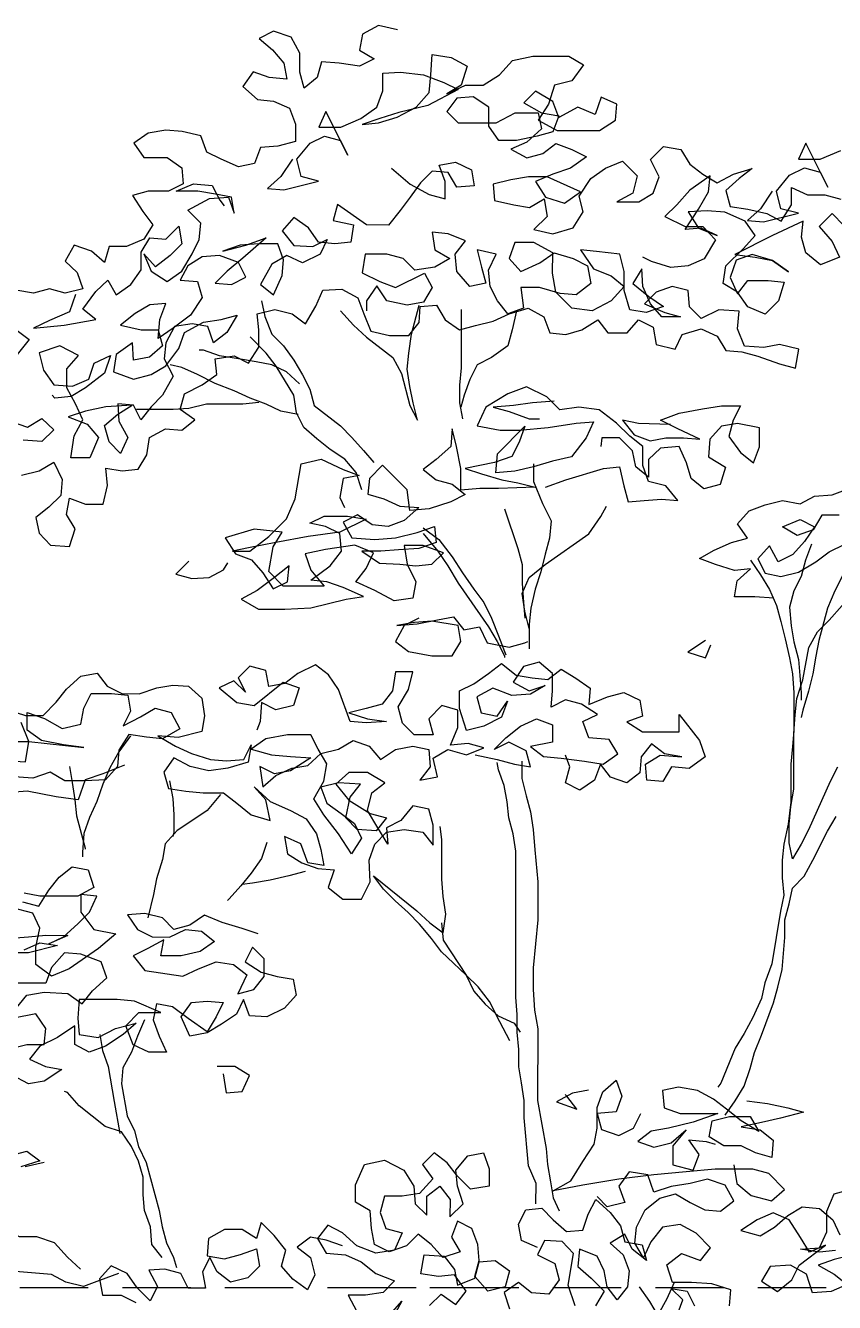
# Model space of a CAD drawing. Header units: inches. Extents: x 8172 to 11619, y -1386 to 1167.
# Drawn here: x 10281 to 10352, y -1112.7 to -1000.6 of the extents above; entities that cross this region are included whole.
import ezdxf

# ---------------------------------------------------------------- set-up
doc = ezdxf.new("R2010")
doc.units = ezdxf.units.IN
doc.header["$LTSCALE"] = 48
doc.header["$MEASUREMENT"] = 0
doc.linetypes.add('HIDDEN2', pattern=[0.1875, 0.125, -0.0625])

msp = doc.modelspace()

# ---------------------------------------------------------------- linework, layer by layer
at = {"color": 8, "linetype": 'HIDDEN2'}
for p, q in [((9722.45, -1111.41), (10318.73, -1111.41)), ((10309.25, -1111.41), (10905.53, -1111.41))]:
    msp.add_line(p, q, dxfattribs=at)
at = {"color": 3, "linetype": 'Continuous'}
for points in [[(10313.61, -1001), (10311.94, -1000.62), (10310.54, -1001.36), (10310.26, -1002.78), (10311.55, -1003.55), (10310.26, -1004.18), (10308.48, -1003.93), (10306.95, -1003.8), (10306.56, -1005.19), (10305.41, -1006.1), (10305.03, -1004.7), (10305.03, -1003.03), (10304.26, -1001.63), (10302.72, -1001.11), (10301.46, -1001.74), (10302.62, -1002.75), (10303.63, -1003.93), (10303.88, -1005.33), (10302.34, -1005.19), (10300.94, -1004.67), (10300.04, -1005.96), (10301.33, -1007.11), (10302.72, -1007.25), (10304.12, -1007.88), (10304.64, -1009.28), (10304.64, -1010.81), (10303.11, -1011.2), (10301.57, -1011.33), (10301.05, -1012.73), (10299.65, -1013.01), (10298.12, -1012.35), (10296.86, -1011.72), (10296.34, -1010.29), (10294.69, -1009.91), (10293.27, -1009.8), (10291.73, -1010.05), (10290.47, -1010.95), (10291.35, -1012.21), (10293.4, -1012.21), (10294.67, -1013.12), (10294.8, -1014.51), (10293.51, -1015.17), (10291.73, -1015.17), (10290.33, -1015.53), (10291.24, -1016.95), (10292.12, -1018.11), (10291.35, -1019.37), (10289.81, -1020.02), (10288.28, -1020.02), (10287.89, -1021.42), (10286.74, -1020.41), (10285.21, -1019.89), (10284.44, -1021.29), (10285.48, -1022.3), (10285.97, -1023.73), (10284.44, -1024.11), (10283.04, -1023.73), (10281.64, -1024.11), (10280.11, -1023.84)], [(10304.4, -1012.35), (10303.36, -1013.88), (10302.2, -1014.93), (10303.63, -1015.04), (10306.67, -1014.27), (10305.16, -1013.88), (10304.78, -1012.35), (10305.93, -1010.95), (10307.19, -1010.32), (10308.59, -1010.7), (10309.25, -1011.99), (10307.33, -1008.15), (10306.7, -1009.55), (10308.62, -1009.55), (10310.4, -1008.79), (10311.8, -1007.77), (10312.32, -1006.35), (10312.32, -1004.81), (10313.86, -1004.7), (10315.88, -1004.95), (10317.69, -1005.61), (10318.95, -1006.24), (10316.27, -1007.63), (10313.72, -1008.26), (10312.05, -1008.79), (10310.51, -1009.31), (10311.94, -1009.17), (10313.58, -1008.65), (10315.25, -1007.77), (10316.4, -1006.48), (10316.54, -1004.95), (10316.65, -1003.17), (10318.32, -1003.41), (10319.72, -1004.18), (10319.2, -1005.85), (10317.94, -1006.62), (10319.58, -1005.85), (10321.12, -1005.85), (10322.55, -1004.95), (10323.7, -1003.69), (10325.48, -1003.3), (10328.66, -1003.3), (10329.95, -1004.07), (10328.93, -1005.47), (10327.4, -1005.85), (10326.88, -1007.52), (10325.97, -1008.92), (10327.64, -1009.83), (10331.35, -1009.83), (10332.74, -1008.92), (10332.88, -1007.52), (10331.48, -1006.89), (10330.96, -1008.43), (10329.43, -1007.77), (10327.78, -1008.68), (10327.26, -1007.28), (10325.73, -1006.37), (10324.71, -1007.39), (10326.25, -1008.29), (10327.78, -1008.54), (10327.26, -1009.94), (10325.86, -1010.32), (10324.05, -1010.7), (10322.52, -1010.7), (10321.64, -1009.44), (10321.64, -1007.77), (10320.24, -1006.87), (10318.82, -1007), (10317.94, -1008.15), (10318.95, -1009.17), (10322.27, -1009.17), (10323.94, -1008.29), (10325.97, -1008.29), (10326.25, -1009.69), (10324.96, -1010.84), (10323.56, -1011.47), (10324.96, -1012.24), (10326.36, -1011.86), (10327.51, -1010.98), (10328.91, -1011.5), (10330.19, -1012.13), (10328.8, -1013.14), (10327.26, -1013.66), (10325.73, -1014.3), (10326.6, -1015.69), (10328.28, -1016.21), (10329.67, -1015.2), (10326.74, -1013.91), (10325.1, -1013.91), (10323.56, -1014.16), (10322.02, -1014.54), (10322.13, -1015.97), (10323.81, -1016.35), (10325.2, -1016.6), (10326.49, -1015.83), (10326.74, -1017.37), (10325.59, -1018.52), (10327.26, -1018.9), (10329.04, -1018.38), (10329.92, -1016.98), (10329.56, -1015.58), (10330.58, -1014.05), (10331.87, -1013.14), (10333.37, -1012.51), (10334.66, -1013.8), (10334.28, -1015.34), (10332.88, -1016.1), (10334.8, -1016.1), (10336.06, -1015.34), (10336.58, -1013.91), (10335.81, -1012.38), (10336.97, -1011.23), (10338.5, -1011.5), (10339.27, -1012.79), (10340.42, -1013.66), (10341.68, -1014.43), (10343.11, -1013.66), (10344.75, -1013.17), (10343.6, -1014.05), (10342.45, -1015.09), (10342.83, -1016.49), (10344.37, -1016.74), (10346.04, -1017.12), (10347.3, -1017.78), (10348.21, -1016.35), (10348.21, -1014.82), (10349.6, -1015.47), (10351.14, -1015.47), (10352.54, -1015.86)], [(10346.51, -1015.17), (10345.49, -1016.71), (10344.34, -1017.72), (10345.74, -1017.86), (10348.81, -1017.09), (10347.27, -1016.71), (10346.89, -1015.17), (10348.04, -1013.75), (10349.33, -1013.12), (10350.73, -1013.5), (10351.39, -1014.79), (10349.47, -1010.95), (10348.81, -1012.35), (10350.73, -1012.35), (10352.54, -1011.58)], [(10313.09, -1013.14), (10314.73, -1014.54), (10316.4, -1015.45), (10317.8, -1015.83), (10317.8, -1014.3), (10317.28, -1012.87), (10318.71, -1012.62), (10320.11, -1013.28), (10320.35, -1014.68), (10318.82, -1014.79), (10318.05, -1013.53), (10316.65, -1013.39), (10315.64, -1014.41), (10314.73, -1015.69), (10313.83, -1016.84), (10312.81, -1018.13), (10310.89, -1018.11), (10308.34, -1016.32), (10307.96, -1017.72), (10309.74, -1018.11), (10309.5, -1019.64), (10308.1, -1019.78), (10306.67, -1019.64), (10305.8, -1018.38), (10304.51, -1017.48), (10303.49, -1018.63), (10304.51, -1019.92), (10306.18, -1020.02), (10307.44, -1019.39), (10306.81, -1020.68), (10305.27, -1021.45), (10303.88, -1020.79), (10302.59, -1021.56), (10301.57, -1023.34), (10302.72, -1024.25), (10303.49, -1022.57), (10303.6, -1021.18), (10303.11, -1019.78), (10301.44, -1019.78), (10299.79, -1019.89), (10298.26, -1020.41), (10300.29, -1019.89), (10302.09, -1019.26), (10300.04, -1021.04), (10298.64, -1022.19), (10297.6, -1023.23), (10299.02, -1023.34), (10300.29, -1022.71), (10299.65, -1021.42), (10297.98, -1020.79), (10296.45, -1020.93), (10295.19, -1021.7), (10294.53, -1022.96), (10296.06, -1023.1), (10296.45, -1024.49), (10295.43, -1026.03), (10293.9, -1027.18), (10292.61, -1028.08), (10292.75, -1026.41), (10293.27, -1025.01), (10291.87, -1025.12), (10290.58, -1025.89), (10289.29, -1026.93), (10291.1, -1027.32), (10292.61, -1027.32), (10292.99, -1028.72), (10291.84, -1029.73), (10290.44, -1029.98), (10290.33, -1028.47), (10288.91, -1029.48), (10288.66, -1031.02), (10290.44, -1031.65), (10291.98, -1031.26), (10293.27, -1030.5), (10294.42, -1028.96), (10294.91, -1027.56), (10296.58, -1026.66), (10298.12, -1026.41), (10299.52, -1026.03), (10298.61, -1027.56), (10297.46, -1028.47), (10296.97, -1027.04), (10295.57, -1026.8), (10294.03, -1027.04), (10293.27, -1028.47), (10293.13, -1029.87), (10293.9, -1031.4), (10292.99, -1033.07), (10291.98, -1034.09), (10291.07, -1035.24), (10290.44, -1033.95), (10289.05, -1033.81), (10289.15, -1035.35), (10289.92, -1036.77), (10289.29, -1038.17), (10288.28, -1037.16), (10287.89, -1035.73), (10289.05, -1034.72), (10290.31, -1033.95), (10288, -1034.09), (10286.22, -1034.47), (10284.69, -1034.97), (10286.36, -1035.62), (10287.37, -1036.77), (10286.61, -1038.56), (10284.93, -1038.56), (10285.21, -1036.64), (10285.97, -1035.24), (10285.34, -1033.81), (10284.58, -1032.42), (10284.58, -1030.74), (10285.59, -1029.59), (10283.95, -1028.72), (10282.14, -1029.35), (10282.52, -1030.88), (10283.43, -1032.17), (10285.07, -1032.28), (10286.5, -1031.65), (10286.99, -1030.25), (10288.41, -1029.59), (10287.89, -1031.13), (10286.22, -1032.42), (10284.96, -1033.18), (10283.53, -1033.32), (10283.29, -1033.05)], [(10352.81, -1018.16), (10351.77, -1017.12), (10350.62, -1018.27), (10351.77, -1019.56), (10352.43, -1020.96), (10350.75, -1021.61), (10349.47, -1020.57), (10349.08, -1019.18), (10349.22, -1017.78), (10346.53, -1019.04), (10343.22, -1020.71), (10345, -1020.96), (10346.53, -1021.23), (10347.93, -1022.25), (10346.53, -1021.23), (10344.75, -1020.71), (10343.35, -1021.2), (10342.83, -1022.74), (10343.46, -1024.16), (10344.37, -1023.01), (10346.15, -1023.01), (10347.55, -1023.15), (10347.05, -1024.79), (10345.9, -1025.95), (10344.37, -1025.32), (10343.46, -1024.03), (10342.2, -1023.26), (10342.45, -1021.72), (10343.98, -1020.19), (10345, -1019.04), (10344.12, -1017.78), (10342.34, -1017.01), (10340.8, -1016.87), (10339.13, -1016.98), (10340.04, -1018.41), (10341.68, -1019.04), (10340.28, -1018.41), (10338.88, -1018.52), (10340.04, -1016.74), (10340.91, -1015.2), (10341.05, -1013.8), (10339.27, -1015.06), (10338.12, -1016.35), (10337.08, -1017.37), (10338.88, -1018.27), (10340.42, -1018.27), (10341.54, -1019.42), (10340.53, -1021.09), (10339.13, -1021.72), (10337.6, -1021.86), (10335.92, -1021.34), (10335.16, -1020.96)], [(10285.34, -1024.22), (10284.82, -1025.75), (10283.04, -1026.52), (10281.64, -1027.18), (10284.33, -1026.91), (10287.13, -1026.41), (10285.97, -1025.51), (10287.13, -1023.97), (10288.17, -1022.96), (10288.91, -1024.25), (10290.2, -1023.34), (10291.1, -1022.05), (10291.1, -1020.52), (10291.87, -1019.26), (10293.27, -1019.37), (10294.42, -1018.24), (10294.67, -1019.78), (10293.65, -1020.79), (10292.36, -1021.81), (10291.35, -1020.66), (10291.98, -1022.19), (10293.4, -1023.1), (10294.67, -1022.19), (10295.57, -1020.66), (10296.2, -1019.39), (10296.34, -1017.97), (10295.19, -1016.82), (10297.1, -1015.8), (10298.78, -1015.67), (10299.27, -1017.09), (10299.02, -1015.67), (10297.63, -1015.42), (10296.09, -1015.17), (10294.17, -1015.17), (10295.71, -1014.51), (10297.35, -1014.65), (10298.01, -1015.94), (10298.39, -1016.43)], [(10280.6, -1040.09), (10282.14, -1039.71), (10283.43, -1038.94), (10284.17, -1040.48), (10284.06, -1041.87), (10283.01, -1042.89), (10281.86, -1043.79), (10282.14, -1045.19), (10283.15, -1046.23), (10284.82, -1046.34), (10285.32, -1044.81), (10284.55, -1043.55), (10284.82, -1042.12), (10286.22, -1042.64), (10287.76, -1042.64), (10288.14, -1041), (10288, -1039.46), (10289.43, -1039.71), (10290.83, -1039.57), (10291.59, -1038.31), (10291.84, -1036.77), (10293.24, -1036.01), (10294.67, -1036.14), (10295.82, -1035.24), (10294.53, -1034.33), (10294.91, -1032.94), (10296.45, -1032.17), (10297.74, -1031.26), (10297.6, -1029.87), (10299.27, -1029.62), (10300.53, -1030.25), (10301.44, -1028.85), (10301.44, -1027.32), (10301.3, -1025.92), (10302.83, -1025.54), (10304.37, -1025.92), (10305.52, -1026.8), (10306.43, -1025.26), (10307.06, -1023.86), (10308.73, -1023.75), (10310.13, -1024.52), (10310.65, -1025.92), (10311.28, -1027.45), (10312.92, -1027.84), (10314.6, -1027.84), (10315.5, -1026.69), (10315.61, -1025.29), (10317.04, -1025.15), (10317.78, -1026.44), (10319.06, -1027.34), (10320.46, -1026.96), (10322, -1026.58), (10323.42, -1025.92), (10325.07, -1025.43), (10326.47, -1026.19), (10326.99, -1027.59), (10328.38, -1027.73), (10329.78, -1027.34), (10331.21, -1026.44), (10332.09, -1027.59), (10333.76, -1027.59), (10334.77, -1026.44), (10336.06, -1027.1), (10336.31, -1028.63), (10337.98, -1029.02), (10338.61, -1027.73), (10340.28, -1027.23), (10341.68, -1027.87), (10342.45, -1029.15), (10343.85, -1029.26), (10345.24, -1029.65), (10347.16, -1030.31), (10348.56, -1030.69), (10348.84, -1029.02), (10347.16, -1028.63), (10345.77, -1028.88), (10344.09, -1028.77), (10343.46, -1027.23), (10343.6, -1025.7), (10341.82, -1025.56), (10340.28, -1026.33), (10339.24, -1025.32), (10339.13, -1023.89), (10337.73, -1023.51), (10336.31, -1024.03), (10335.29, -1025.04), (10337.08, -1025.81), (10338.47, -1026.19), (10336.83, -1026.19), (10335.81, -1025.04), (10335.16, -1023.51), (10335.05, -1021.97), (10334.28, -1023.26), (10335.68, -1024.41), (10336.97, -1025.29), (10335.43, -1025.81), (10334, -1025.56), (10333.51, -1023.89), (10333.51, -1022.22), (10333.13, -1020.68), (10331.07, -1020.44), (10329.67, -1020.3), (10330.82, -1021.97), (10332.36, -1022.6), (10333.51, -1023.51), (10332.36, -1024.79), (10330.69, -1025.67), (10328.91, -1025.43), (10327.51, -1024.03), (10327.23, -1022.36), (10327.26, -1020.57), (10325.59, -1019.67), (10323.92, -1019.67), (10323.42, -1021.07), (10324.44, -1022.22), (10326.11, -1021.45), (10327.37, -1020.57), (10329.04, -1021.07), (10330.3, -1021.72), (10330.58, -1023.26), (10329.29, -1024.27), (10327.89, -1024.14), (10326.08, -1023.62), (10324.44, -1023.62), (10324.68, -1025.43), (10323.29, -1025.92), (10322.38, -1024.77), (10321.75, -1023.51), (10321.61, -1022.08), (10322.27, -1020.68), (10320.6, -1020.3), (10320.98, -1021.83), (10321.37, -1023.23), (10319.97, -1023.51), (10318.82, -1022.22), (10318.68, -1020.68), (10319.58, -1019.53), (10318.05, -1018.9), (10316.65, -1018.76), (10316.9, -1020.3), (10318.19, -1021.07), (10316.9, -1021.83), (10315.12, -1022.08), (10314.1, -1021.07), (10312.68, -1020.68), (10310.76, -1020.68), (10310.51, -1022.33), (10312.05, -1023.1), (10313.44, -1023.62), (10315.99, -1022.36), (10316.65, -1023.62), (10315.88, -1024.9), (10314.46, -1025.15), (10312.68, -1024.77), (10311.8, -1023.48), (10310.89, -1024.77), (10310.89, -1025.67)], [(10301.68, -1024.77), (10301.96, -1026.17), (10302.59, -1027.7), (10303.6, -1028.72), (10304.51, -1030), (10305.27, -1031.29), (10305.9, -1032.55), (10306.29, -1033.98), (10308.59, -1035.76), (10309.61, -1036.77), (10310.62, -1037.93), (10311.52, -1038.97)], [(10308.59, -1025.67), (10309.74, -1026.93), (10310.89, -1027.97), (10313.2, -1029.76), (10313.96, -1031.15), (10314.7, -1033.98), (10315.36, -1035.27), (10314.98, -1033.73), (10314.7, -1032.31), (10314.46, -1030.77), (10314.6, -1029.37), (10314.84, -1027.7), (10315.5, -1025.15)], [(10319.2, -1025.54), (10319.2, -1030.66), (10319.06, -1032.2), (10319.06, -1033.73), (10319.31, -1035.13)], [(10324.05, -1025.67), (10323.67, -1027.34), (10323.29, -1028.74), (10321.86, -1029.76), (10320.6, -1030.39), (10319.97, -1031.68), (10319.45, -1033.07), (10319.17, -1034.12)], [(10280.11, -1027.29), (10281.26, -1028.19), (10280.22, -1029.48)], [(10310.48, -1041.38), (10309.99, -1039.85), (10308.98, -1038.69), (10307.69, -1037.82), (10306.54, -1036.91), (10305.38, -1035.9), (10304.75, -1034.61), (10304.51, -1033.07), (10302.97, -1030.52), (10302.07, -1029.37), (10300.67, -1027.95)], [(10305, -1032.06), (10303.85, -1031.02), (10302.59, -1030.39), (10301.19, -1030.14), (10299.65, -1029.87), (10297.98, -1029.62), (10296.58, -1029.1), (10296.2, -1029.1)], [(10304.89, -1034.75), (10303.36, -1034.47), (10302.07, -1033.84), (10300.67, -1033.32), (10299.27, -1032.69), (10297.6, -1032.03), (10296.06, -1031.26), (10294.67, -1030.63), (10293.65, -1030.39)], [(10326.6, -1041.13), (10328.38, -1040.5), (10331.7, -1039.49), (10333.1, -1039.35), (10333.48, -1041.02), (10333.87, -1042.42), (10335.27, -1042.31), (10336.8, -1042.18), (10338.23, -1042.31), (10337.18, -1041.02), (10335.65, -1040.64), (10335.16, -1039.24), (10335.16, -1037.57), (10334, -1036.67), (10332.85, -1035.51), (10331.32, -1034.36), (10329.54, -1034.12), (10327.86, -1034.36), (10326.71, -1033.21), (10324.93, -1032.33), (10323.29, -1032.96), (10321.37, -1034.12), (10320.6, -1035.76), (10322.63, -1036.14), (10324.3, -1036.14), (10326.85, -1035.9), (10329.29, -1035.51), (10330.82, -1035.4), (10330.17, -1036.8), (10328.88, -1038.47), (10327.23, -1038.86), (10325.56, -1039.35), (10323.92, -1039.74), (10322.24, -1039.87), (10322.38, -1038.2), (10324.79, -1035.79), (10324.3, -1037.19), (10323.64, -1038.45), (10322.13, -1038.97), (10319.56, -1039.49), (10320.98, -1039.98), (10322.76, -1040.5), (10324.16, -1040.75), (10325.7, -1041.13), (10322.49, -1041.27), (10320.85, -1041.27), (10319.17, -1041.41), (10319.17, -1039.49), (10318.79, -1037.57), (10318.41, -1036.03), (10318.3, -1037.57), (10317.01, -1038.72), (10315.86, -1039.6), (10317.01, -1040.5), (10318.41, -1040.89), (10319.56, -1041.79), (10318.3, -1042.42), (10316.38, -1043.05), (10314.7, -1043.19), (10314.46, -1041.38), (10312.29, -1039.21), (10311.14, -1040.37), (10311, -1041.76), (10312.4, -1042.15), (10313.8, -1042.81), (10315.47, -1042.92), (10314.18, -1044.07), (10312.79, -1044.59), (10311.39, -1044.45), (10310.1, -1043.57), (10308.84, -1044.2), (10309.61, -1045.6), (10311.63, -1045.74), (10313.42, -1045.6), (10315.34, -1045.11), (10316.87, -1044.59), (10317.01, -1045.99), (10315.47, -1046.51), (10313.69, -1046.64), (10312.16, -1046.75), (10310.48, -1046.75), (10312.02, -1047.8), (10313.8, -1047.9), (10315.23, -1048.04), (10316.62, -1047.9), (10317.64, -1046.89), (10315.86, -1046.26), (10314.18, -1046.26), (10314.46, -1047.9), (10315.23, -1049.44), (10314.95, -1050.87), (10313.31, -1051.11), (10311.63, -1050.21), (10309.96, -1049.44), (10310.87, -1048.29), (10311.5, -1046.89), (10309.85, -1046.23), (10307.3, -1046.62), (10305.49, -1047), (10306.01, -1048.43), (10307.17, -1049.82), (10303.57, -1049.82), (10302.31, -1048.54), (10302.7, -1046.37), (10303.47, -1045.08), (10301.03, -1044.83), (10298.48, -1045.6), (10299.38, -1047), (10300.78, -1047.52), (10301.79, -1048.67), (10302.7, -1050.07), (10303.96, -1049.44), (10304.1, -1048.04), (10302.7, -1049.17), (10301.3, -1050.21), (10299.87, -1050.98), (10301.41, -1051.85), (10303.71, -1051.85), (10306.01, -1051.74), (10309.09, -1050.98), (10310.62, -1050.73), (10308.84, -1049.96), (10307.41, -1049.44), (10306.01, -1049.3), (10307.69, -1048.04), (10308.7, -1046.75), (10308.56, -1045.22), (10307.3, -1044.59), (10305.9, -1044.31), (10307.17, -1043.68), (10309.22, -1043.68), (10310.87, -1043.96), (10308.56, -1045.08), (10305.77, -1045.46), (10302.94, -1045.99), (10300.53, -1046.48), (10299.11, -1046.75), (10300.64, -1046.75), (10302.31, -1045.46), (10303.85, -1043.93), (10304.62, -1042.15), (10305.14, -1039.08), (10306.92, -1038.69), (10308.84, -1039.6), (10310.24, -1040.12), (10308.84, -1040.37), (10308.56, -1042.04), (10308.95, -1042.92)], [(10301.44, -1033.7), (10300.04, -1033.84), (10296.83, -1033.84), (10295.3, -1034.23), (10293.9, -1034.33), (10290.69, -1034.33)], [(10327.37, -1033.59), (10325.45, -1033.73), (10323.78, -1033.98), (10322, -1034.12), (10323.4, -1034.5), (10325.18, -1035.13), (10326.08, -1035.13)], [(10337.57, -1035.65), (10334.77, -1035.54), (10333.37, -1035.27), (10334.39, -1036.56), (10335.79, -1037.08), (10337.18, -1036.8), (10338.72, -1036.8), (10340.15, -1036.94), (10338.23, -1036.03), (10336.69, -1035.27), (10338.34, -1034.64), (10340.39, -1034.25), (10342.06, -1034.01), (10343.71, -1034.01), (10343.08, -1035.27), (10342.7, -1036.69), (10343.71, -1038.09), (10344.86, -1039), (10345.38, -1037.6), (10345.38, -1035.92), (10343.46, -1035.54), (10342.06, -1035.79), (10341.02, -1036.94), (10340.91, -1038.47), (10342.42, -1039.38), (10341.93, -1040.91), (10340.5, -1041.3), (10339.38, -1040.39), (10338.99, -1039), (10338.34, -1037.57), (10336.69, -1037.71), (10335.65, -1038.72), (10335.65, -1040.26), (10334.53, -1039.35), (10334.25, -1037.95), (10333.1, -1036.8), (10331.56, -1036.8), (10331.46, -1037.57)], [(10279.59, -1035.35), (10281.12, -1035.87), (10282.38, -1035.1), (10283.43, -1036.12), (10282.38, -1037.13), (10280.74, -1037.02)], [(10325.56, -1039.1), (10325.56, -1040.64), (10326.33, -1042.56), (10327.1, -1044.09), (10326.96, -1045.63), (10326.58, -1047.03), (10326.19, -1048.56), (10325.7, -1050.1), (10325.31, -1051.77), (10325.18, -1053.17), (10325.18, -1055.33)], [(10346.64, -1050.89), (10344.97, -1050.76), (10343.19, -1050.76), (10343.44, -1049.36), (10344.59, -1048.32), (10343.19, -1048.45), (10341.54, -1047.93), (10340.12, -1047.41), (10341.41, -1046.67), (10342.94, -1046.01), (10344.34, -1045.63), (10343.46, -1044.37), (10344.48, -1043.22), (10345.88, -1042.7), (10347.41, -1042.31), (10348.95, -1042.59), (10350.23, -1041.93), (10351.77, -1041.82), (10353.17, -1041.3)], [(10323.01, -1043.05), (10324.16, -1046.51), (10324.55, -1047.93), (10324.55, -1049.58), (10324.66, -1051.25), (10324.79, -1052.65)], [(10325.18, -1053.55), (10324.79, -1052.02), (10324.55, -1050.48), (10325.18, -1049.08), (10326.58, -1047.93), (10330.41, -1045.25), (10331.46, -1043.71), (10331.95, -1042.81)], [(10352.4, -1043.6), (10350.86, -1043.6), (10350.1, -1044.89), (10348.7, -1045.38), (10347.41, -1044.62), (10348.95, -1043.98), (10350.23, -1044.62), (10349.33, -1045.9), (10348.31, -1047.05), (10347.03, -1047.69), (10346.26, -1046.29), (10345.24, -1047.44), (10345.88, -1048.7), (10347.27, -1048.97), (10348.81, -1048.59), (10350.34, -1047.69), (10351.5, -1046.81), (10352.89, -1046.15)], [(10353.93, -1043.08), (10353.41, -1044.62), (10353.28, -1046.15), (10353.17, -1047.58), (10352.65, -1048.97), (10352.02, -1050.23), (10351.36, -1051.77), (10350.59, -1054.59), (10350.34, -1055.99), (10350.07, -1057.53), (10349.69, -1059.06), (10349.19, -1060.73), (10349.06, -1061.36)], [(10315.86, -1044.72), (10317.25, -1045.74), (10318.41, -1047.27), (10319.31, -1048.67), (10320.32, -1050.1), (10321.2, -1051.25), (10321.86, -1052.65), (10322.49, -1054.18), (10323.01, -1055.58), (10323.12, -1055.85)], [(10315.86, -1045.22), (10317.14, -1046.75), (10318.02, -1048.04), (10318.93, -1049.58), (10321.59, -1053.41), (10322.35, -1054.7), (10323.01, -1055.96), (10323.01, -1056.1)], [(10349.96, -1046.15), (10349.44, -1047.55), (10349.06, -1048.97), (10348.42, -1050.23), (10348.04, -1051.66), (10348.18, -1053.31), (10348.42, -1054.73), (10348.81, -1056.27), (10348.92, -1057.66), (10349.06, -1059.2), (10349.06, -1059.83)], [(10295.3, -1047.63), (10294.14, -1048.78), (10295.54, -1049.17), (10297.08, -1049.06), (10298.34, -1048.4), (10298.72, -1047.77)], [(10344.59, -1047.55), (10345.49, -1048.84), (10346.26, -1050.13), (10346.89, -1051.52), (10347.27, -1052.92), (10347.66, -1054.46), (10348.04, -1056.13), (10348.29, -1057.53), (10348.42, -1059.2), (10348.42, -1062.52), (10348.29, -1063.91), (10348.15, -1065.45), (10348.15, -1068.79), (10347.9, -1070.71), (10347.52, -1072.49), (10347.38, -1073.89), (10347.38, -1075.43), (10347.52, -1076.96), (10347.25, -1078.36), (10346.48, -1082.97), (10345.85, -1084.64), (10345.57, -1086.04), (10344.81, -1087.71), (10344.04, -1089.11), (10343.27, -1090.4), (10342.01, -1093.47), (10341.74, -1093.82)], [(10315.47, -1052.65), (10314.18, -1053.28), (10313.42, -1054.68), (10314.57, -1055.58), (10316.62, -1055.96), (10318.41, -1055.96), (10319.17, -1054.7), (10318.93, -1053.28), (10316.62, -1052.89), (10315.09, -1053.03), (10313.55, -1053.28), (10315.34, -1053.14), (10317.12, -1052.78), (10318.54, -1052.51), (10319.42, -1053.66), (10320.82, -1053.41), (10321.48, -1054.81), (10323.4, -1055.2), (10324.79, -1054.81), (10325.04, -1054.7)], [(10352.24, -1065.72), (10351.6, -1066.98), (10349.69, -1071.21), (10349.06, -1072.49), (10348.29, -1073.76), (10348.01, -1072.36), (10348.01, -1070.71), (10348.15, -1069.18), (10348.4, -1067.64), (10348.42, -1062.76), (10348.53, -1061.12), (10348.67, -1059.69), (10349.19, -1058.05), (10349.71, -1055.22), (10350.48, -1053.83), (10351.5, -1052.81), (10352.65, -1051.52)], [(10340.64, -1054.59), (10339.1, -1055.61), (10340.64, -1056.13), (10341.13, -1054.98)], [(10279.31, -1060.65), (10280.96, -1061.17), (10282.49, -1061.17), (10283.64, -1060.02), (10284.55, -1058.87), (10285.81, -1057.72), (10287.24, -1057.47), (10288.11, -1058.62), (10289.4, -1059.25), (10290.94, -1059.28), (10292.47, -1058.76), (10293.87, -1058.51), (10295.27, -1058.62), (10296.42, -1059.67), (10296.67, -1061.2), (10296.42, -1062.6), (10294.36, -1063.12), (10292.58, -1062.98), (10294.12, -1063.89), (10295.51, -1064.52), (10297.19, -1065.04), (10298.59, -1065.15), (10300.12, -1065.04), (10300.75, -1063.75), (10300.5, -1065.29), (10298.72, -1065.81), (10297.05, -1066.05), (10295.41, -1065.67), (10293.98, -1064.9), (10293.1, -1066.16), (10293.49, -1067.59), (10295.02, -1067.83), (10296.56, -1067.97), (10298.34, -1067.97), (10299.49, -1068.88), (10300.75, -1069.89), (10302.42, -1070.41), (10302.04, -1068.6), (10301.03, -1067.45), (10302.42, -1068.74), (10304.21, -1069.51), (10305.6, -1070.27), (10306.51, -1071.56), (10306.89, -1072.96), (10307.14, -1074.36), (10305.74, -1074.11), (10305.11, -1072.44), (10303.68, -1071.81), (10303.96, -1073.34), (10305.22, -1074.11), (10306.62, -1074.63), (10308.04, -1074.74), (10307.52, -1076.28), (10308.81, -1077.32), (10310.46, -1077.32), (10311.22, -1075.78), (10311.11, -1073.87), (10311.61, -1072.47), (10312.65, -1071.43), (10314.18, -1071.18), (10315.83, -1071.43), (10316.73, -1072.58), (10316.73, -1070.8), (10316.35, -1069.4), (10314.95, -1069.12), (10313.91, -1070.41), (10312.65, -1071.04), (10312.76, -1072.47), (10311.88, -1071.04), (10310.98, -1069.51), (10311.36, -1067.97), (10312.51, -1067.09), (10310.98, -1066.19), (10309.33, -1066.19), (10308.18, -1067.2), (10309.33, -1068.63), (10311.22, -1069.78), (10312.65, -1070.16), (10311.74, -1071.32), (10310.07, -1071.18), (10309.06, -1070.16), (10309.44, -1068.36), (10310.35, -1067.2), (10308.43, -1067.09), (10306.89, -1067.48), (10307.41, -1068.88), (10308.67, -1069.78), (10309.83, -1070.66), (10310.46, -1071.95), (10309.58, -1073.34), (10308.43, -1071.56), (10307.14, -1069.89), (10306.26, -1068.49), (10307.14, -1066.96), (10307.41, -1065.42), (10306.65, -1064.13), (10306.01, -1062.87), (10303.96, -1062.87), (10302.04, -1063.23), (10300.75, -1064.13), (10302.56, -1064.65), (10304.21, -1064.79), (10305.99, -1064.9), (10304.21, -1066.05), (10302.81, -1066.3), (10301.52, -1065.67), (10301.79, -1067.45), (10302.94, -1066.44), (10304.34, -1065.81), (10305.74, -1065.56), (10306.89, -1064.52), (10308.43, -1064.13), (10309.72, -1063.37), (10311.11, -1063.89), (10312.13, -1065.04), (10313.42, -1064.16), (10314.95, -1063.89), (10316.35, -1064.16), (10316.49, -1065.7), (10315.58, -1066.85), (10317.12, -1066.57), (10316.73, -1064.93), (10318.02, -1064.16), (10319.67, -1064.65), (10321.2, -1064.02), (10319.8, -1063.64), (10318.27, -1063.78), (10318.9, -1062.24), (10318.9, -1060.71), (10317.5, -1060.32), (10316.35, -1061.47), (10316.73, -1062.87), (10315.06, -1062.87), (10314.05, -1061.86), (10313.66, -1060.43), (10314.57, -1058.9), (10314.95, -1057.36), (10313.42, -1057.36), (10313.17, -1059.03), (10312.27, -1060.19), (10310.87, -1060.57), (10309.33, -1060.95), (10310.98, -1061.47), (10312.65, -1061.72), (10310.87, -1061.83), (10309.44, -1061.72), (10308.43, -1058.9), (10307.55, -1057.61), (10306.4, -1056.73), (10304.86, -1057.5), (10303.71, -1058.38), (10302.31, -1058.65), (10302.04, -1057.23), (10300.64, -1056.84), (10299.63, -1057.88), (10300.26, -1059.14), (10299.24, -1058.13), (10297.95, -1058.76), (10299.49, -1060.05), (10301.03, -1060.3), (10303.57, -1058.27), (10304.97, -1058.76), (10304.48, -1060.3), (10302.94, -1060.68), (10301.66, -1060.05), (10301.55, -1061.72), (10301.27, -1062.46)], [(10320.43, -1064.65), (10322.35, -1065.04), (10323.89, -1065.45), (10325.29, -1065.7), (10324.9, -1064.3), (10323.37, -1063.53), (10322.11, -1064.16), (10323.12, -1063.15), (10324.41, -1062.11), (10325.81, -1061.47), (10327.21, -1062), (10327.21, -1063.53), (10325.29, -1063.91), (10326.44, -1064.79), (10327.97, -1064.93), (10330.03, -1065.18), (10331.67, -1065.45), (10332.96, -1064.54), (10332.2, -1063.28), (10330.41, -1063.15), (10329.89, -1061.72), (10331.18, -1061.09), (10329.76, -1060.19), (10328.36, -1059.8), (10327.1, -1060.46), (10327.21, -1059.03), (10327.21, -1057.5), (10326.05, -1056.49), (10324.66, -1056.87), (10323.75, -1058.27), (10325.18, -1059.03), (10326.58, -1058.54), (10325.29, -1059.31), (10323.64, -1059.42), (10321.97, -1058.79), (10320.57, -1059.56), (10320.96, -1060.95), (10322.35, -1061.23), (10323.26, -1059.94), (10322.74, -1061.34), (10321.2, -1062.11), (10319.67, -1062.49), (10319.04, -1060.57), (10319.04, -1059.03), (10320.32, -1058.4), (10321.59, -1057.5), (10322.74, -1056.62), (10324.03, -1057.64), (10325.42, -1057.88), (10326.82, -1058.02), (10327.97, -1057.12), (10329.26, -1057.91), (10330.52, -1058.79), (10330.41, -1060.21), (10332.06, -1059.56), (10333.48, -1059.17), (10334.88, -1059.83), (10335.13, -1061.23), (10333.73, -1061.75), (10335.13, -1062.63), (10338.34, -1062.63), (10338.34, -1061.09), (10340.12, -1063.39), (10340.61, -1064.82), (10339.21, -1065.83), (10337.68, -1065.7), (10336.91, -1066.98), (10335.51, -1066.85), (10335.38, -1065.45), (10336.66, -1064.68), (10338.58, -1064.82), (10337.05, -1064.54), (10335.9, -1063.67), (10334.99, -1064.82), (10334.88, -1066.22), (10333.73, -1067.09), (10332.3, -1066.6), (10331.43, -1065.45), (10330.91, -1066.85), (10329.62, -1067.75), (10328.36, -1067.09), (10328.74, -1065.7), (10328.36, -1064.68)], [(10278.55, -1063.48), (10281.23, -1063.48), (10286.08, -1064), (10284.28, -1063.75), (10282.36, -1063.37), (10281.09, -1062.46), (10281.09, -1060.93), (10282.63, -1061.45), (10284.17, -1062.32), (10285.81, -1061.94), (10286.08, -1060.54), (10286.71, -1059.25), (10288.5, -1059.25), (10289.92, -1059.39), (10290.17, -1060.79), (10289.51, -1062.08), (10291.05, -1061.31), (10292.33, -1060.54), (10293.73, -1060.93), (10294.5, -1062.35), (10292.97, -1063.23), (10291.57, -1063.09), (10290.03, -1062.85), (10289.13, -1064.24), (10289.02, -1065.67), (10287.98, -1066.82), (10286.19, -1066.93), (10284.41, -1066.93), (10283.12, -1066.16), (10281.59, -1066.68), (10279.56, -1066.55)], [(10279.56, -1065.15), (10280.96, -1065.26), (10281.23, -1063.48), (10280.57, -1061.8)], [(10290.17, -1062.98), (10289.13, -1064.38), (10288.36, -1065.78), (10287.73, -1067.2), (10287.21, -1068.74), (10286.58, -1070.14), (10286.06, -1071.54), (10285.95, -1073.21), (10285.95, -1073.59)], [(10289.65, -1065.53), (10287.73, -1066.3), (10286.19, -1066.82), (10285.56, -1068.6), (10283.64, -1068.33), (10281.09, -1067.83), (10279.67, -1067.94)], [(10284.8, -1065.67), (10285.04, -1067.07), (10285.29, -1068.6), (10285.43, -1070), (10286.19, -1072.82), (10286.19, -1072.93)], [(10325.75, -1104.05), (10325.78, -1102.27), (10325.12, -1100.73), (10324.74, -1096.51), (10324.74, -1094.97), (10324.49, -1093.44), (10324.25, -1092.04), (10324.25, -1090.51), (10324.11, -1088.97), (10324.11, -1087.44), (10324, -1085.9), (10324, -1073.1), (10323.75, -1071.56), (10323.37, -1070.16), (10323.23, -1068.77), (10322.98, -1067.34), (10322.49, -1065.94), (10322.35, -1065.31)], [(10324.52, -1065.18), (10324.52, -1066.71), (10324.9, -1068.25), (10325.29, -1069.64), (10325.53, -1071.18), (10325.67, -1072.99), (10325.92, -1075.78), (10325.92, -1079.13), (10325.53, -1083.35), (10325.53, -1085.24), (10325.64, -1087.05), (10325.92, -1088.7), (10325.89, -1094.97), (10326.66, -1099.2), (10326.79, -1100.59), (10327.04, -1102.13), (10327.29, -1103.53), (10327.81, -1104.68)], [(10293.6, -1066.93), (10293.87, -1068.47), (10293.98, -1069.89), (10293.98, -1071.43), (10293.87, -1071.81)], [(10298.06, -1068.11), (10296.91, -1069.51), (10295.65, -1070.38), (10294.25, -1071.29), (10293.21, -1072.44), (10292.97, -1073.84), (10292.44, -1075.51), (10292.2, -1076.91), (10291.68, -1078.96)], [(10342.39, -1096.26), (10343.27, -1095), (10344.04, -1093.71), (10344.56, -1092.18), (10344.94, -1090.78), (10345.57, -1089.24), (10346.62, -1086.42), (10347, -1085.02), (10347.38, -1083.49), (10347.63, -1080.66), (10347.63, -1079.13), (10348.01, -1077.73), (10348.29, -1076.33), (10349.3, -1075.29), (10350.07, -1073.89), (10351.36, -1071.34), (10352.13, -1070.06)], [(10323.48, -1089.74), (10322.6, -1088.07), (10321.7, -1086.28), (10320.68, -1085), (10319.64, -1083.98), (10318.52, -1082.94), (10317.47, -1081.93), (10316.6, -1080.77), (10315.55, -1079.49), (10314.54, -1078.47), (10313.39, -1077.46), (10312.37, -1076.42), (10311.5, -1075.26), (10315.31, -1078.33), (10316.46, -1079.38), (10317.61, -1080.25), (10317.86, -1078.61), (10317.61, -1077.07), (10317.5, -1075.54), (10317.5, -1072.08), (10317.36, -1070.93)], [(10302.15, -1072.33), (10301.66, -1073.73), (10300.75, -1075.02), (10299.85, -1076.14), (10298.83, -1077.29), (10298.69, -1077.43)], [(10280.68, -1077.54), (10282.11, -1077.92), (10282.99, -1076.52), (10283.89, -1075.37), (10285.04, -1074.47), (10286.44, -1074.74), (10286.96, -1076.28), (10285.54, -1077.05), (10282.22, -1077.05), (10280.82, -1076.77)], [(10305.49, -1074.88), (10304.07, -1075.26), (10302.42, -1075.65), (10300.89, -1075.89), (10299.98, -1076.03)], [(10279.29, -1080.75), (10281.2, -1080.61), (10282.74, -1080.47), (10284.66, -1080.5), (10282.99, -1081.24), (10284.28, -1080.61), (10285.54, -1079.46), (10286.58, -1078.44), (10287.21, -1077.05), (10285.81, -1076.91), (10285.81, -1078.44), (10286.96, -1079.98), (10288.88, -1080.36), (10287.35, -1081.65), (10284.77, -1083.43), (10283.23, -1084.06), (10281.84, -1083.05), (10281.84, -1081.51), (10282.22, -1079.84), (10281.59, -1078.55), (10279.81, -1078.06)], [(10301.38, -1080.36), (10299.98, -1079.87), (10298.2, -1079.35), (10296.67, -1078.72), (10295.38, -1079.6), (10293.98, -1079.98), (10292.97, -1078.96), (10291.43, -1078.58), (10289.89, -1078.69), (10290.77, -1079.98), (10292.06, -1080.61), (10293.6, -1080.64), (10294.99, -1079.98), (10296.39, -1080.12), (10297.54, -1081.02), (10296.28, -1081.9), (10294.61, -1082.28), (10292.83, -1082.28), (10293.08, -1080.88), (10291.68, -1081.65), (10290.39, -1082.28), (10291.43, -1083.57), (10294.75, -1084.06), (10296.15, -1083.43), (10297.68, -1082.8), (10299.22, -1083.05), (10300.37, -1083.95), (10299.6, -1085.63), (10301, -1085.24), (10301.9, -1084.09), (10301.9, -1082.56), (10300.89, -1081.51), (10300.23, -1082.8), (10301.63, -1083.71), (10303.05, -1084.09), (10304.45, -1084.34), (10304.7, -1085.74), (10303.68, -1086.89), (10302.15, -1087.65), (10300.61, -1087.55), (10300.09, -1086.12), (10299.46, -1087.41), (10298.17, -1088.29), (10296.91, -1089.05), (10295.38, -1089.33), (10294.61, -1087.65), (10295.51, -1086.37), (10296.91, -1086.26), (10298.31, -1086.39), (10297.68, -1087.65), (10296.91, -1088.94), (10295.24, -1087.79), (10293.84, -1086.75), (10292.44, -1086.5), (10292.17, -1087.9), (10292.69, -1089.33), (10293.32, -1090.73), (10291.79, -1090.73), (10290.39, -1090.09), (10289.76, -1088.42), (10290.91, -1087.27), (10292.83, -1087.27), (10290.53, -1086.26), (10288.99, -1086.12), (10285.67, -1086.12), (10285.54, -1087.76), (10285.67, -1089.19), (10287.32, -1089.44), (10288.85, -1088.67), (10290.66, -1088.18), (10289.51, -1089.19), (10287.98, -1090.2), (10286.55, -1090.73), (10285.29, -1090.07), (10285.29, -1088.42), (10283.75, -1089.44), (10282.22, -1090.2), (10281.31, -1091.36), (10282.71, -1091.99), (10284.14, -1092.26), (10282.6, -1093.27), (10281.2, -1093.52), (10279.78, -1092.75)], [(10317.47, -1079.38), (10317.61, -1080.91), (10319.64, -1083.98), (10320.3, -1085.38), (10321.31, -1086.53), (10322.46, -1087.55), (10323.86, -1088.2), (10324.38, -1088.97)], [(10280.82, -1081.76), (10282.22, -1081.13), (10283.75, -1081.38), (10281.2, -1082.01), (10276.35, -1082.01)], [(10280.05, -1087), (10281.07, -1085.74), (10282.6, -1085.46), (10284.66, -1085.6), (10285.92, -1086.5), (10286.82, -1085.35), (10288.09, -1084.2), (10287.59, -1082.8), (10285.81, -1082.14), (10284.38, -1082.03), (10283.23, -1083.3), (10282.74, -1084.69), (10279.29, -1084.69)], [(10279.53, -1090.45), (10281.07, -1090.07), (10282.6, -1090.07), (10282.74, -1088.67), (10281.84, -1087.38), (10279.92, -1087.76)], [(10291.4, -1087.9), (10290.77, -1089.33), (10290.25, -1090.73), (10289.48, -1092.12), (10289.37, -1093.52), (10289.87, -1096.34), (10290.53, -1097.63), (10290.88, -1099.03), (10291.54, -1100.43), (10292.69, -1104.65), (10292.94, -1106.08), (10293.32, -1107.47), (10293.95, -1108.76), (10294.2, -1109.64)], [(10287.46, -1089.19), (10287.7, -1090.59), (10288.22, -1091.99), (10288.72, -1095.06), (10289.24, -1097.88)], [(10298.31, -1092.64), (10298.56, -1094.32), (10299.96, -1094.18), (10300.61, -1092.78), (10299.33, -1092.01), (10297.79, -1092.01)], [(10344.81, -1101.01), (10341.49, -1101.01), (10338.94, -1101.25), (10336.12, -1101.5), (10333.05, -1101.88), (10329.87, -1102.4), (10327.29, -1102.9), (10328.82, -1102.02), (10329.87, -1100.35), (10330.88, -1098.81), (10331.13, -1097.41), (10331.13, -1095.6), (10331.65, -1094.21), (10332.8, -1093.19), (10333.32, -1094.59), (10332.8, -1095.99), (10331.13, -1096.13), (10331.51, -1097.52), (10333.05, -1098.04), (10334.33, -1097.41), (10334.96, -1096.13)], [(10344.29, -1095), (10346.09, -1095.25), (10347.88, -1095.63), (10349.27, -1096.02), (10347.25, -1096.54), (10345.57, -1096.92), (10343.79, -1097.28), (10345.44, -1097.55), (10346.59, -1098.46), (10346.48, -1099.99), (10345.05, -1099.58), (10343.79, -1098.95), (10342.26, -1098.95), (10340.97, -1098.18), (10341.24, -1096.78), (10342.75, -1096.4), (10344.56, -1096.4), (10345.33, -1097.69), (10343.79, -1096.78), (10342.5, -1095.74), (10341.35, -1094.86), (10339.95, -1094.1), (10338.28, -1093.82), (10336.88, -1094.1), (10337.02, -1095.63), (10338.42, -1096.13), (10341.74, -1096.13), (10339.57, -1096.89), (10337.4, -1097.41), (10335.87, -1097.66), (10334.72, -1098.57), (10336.12, -1099.09), (10337.65, -1098.7), (10338.94, -1097.55), (10337.79, -1098.95), (10337.79, -1100.62), (10339.57, -1101.11), (10340.09, -1099.72), (10339.19, -1098.43), (10340.72, -1098.57), (10341.49, -1098.81)], [(10292.94, -1108.76), (10292.03, -1107.61), (10291.92, -1106.08), (10291.4, -1104.65), (10291.27, -1103.25), (10291.27, -1101.72), (10290.88, -1100.32), (10290.25, -1099.03), (10289.37, -1097.74), (10287.95, -1097.25), (10285.67, -1095.44), (10284.63, -1094.29), (10284.38, -1094.18)], [(10330.39, -1094.07), (10328.96, -1094.34), (10327.56, -1095.11), (10329.34, -1095.74), (10328.47, -1094.59), (10328.33, -1094.45)], [(10279.64, -1099.8), (10281.07, -1099.42), (10282.22, -1100.29), (10280.55, -1100.81)], [(10316.43, -1112.99), (10317.45, -1111.97), (10318.73, -1112.88), (10319.64, -1111.72), (10318.6, -1110.3), (10317.2, -1110.44), (10315.66, -1110.19), (10315.94, -1108.52), (10317.72, -1108.65), (10318.6, -1109.81), (10318.87, -1111.2), (10320.41, -1110.57), (10320.79, -1109.15), (10322.19, -1109.04), (10323.45, -1109.94), (10323.07, -1111.34), (10321.53, -1111.72), (10320.41, -1110.44), (10320.79, -1109.04), (10320.65, -1107.61), (10320.13, -1106.21), (10318.87, -1105.58), (10318.35, -1106.98), (10319.12, -1108.27), (10317.58, -1108.76), (10316.57, -1107.61), (10315.42, -1106.73), (10314.4, -1107.75), (10312.87, -1108.27), (10311.58, -1107.61), (10311.33, -1106.21), (10311.2, -1104.68), (10309.93, -1103.91), (10309.93, -1102.38), (10310.7, -1100.59), (10312.48, -1100.21), (10314.16, -1101.09), (10315.03, -1102.51), (10315.17, -1104.05), (10316.19, -1105.06), (10316.19, -1103.39), (10317.34, -1102.51), (10318.24, -1103.66), (10318.21, -1105.2), (10319.37, -1104.05), (10318.87, -1102.51), (10318.73, -1101.11), (10319.78, -1099.83), (10321.17, -1099.58), (10321.67, -1100.98), (10321.67, -1102.51), (10320.02, -1102.76), (10318.87, -1101.61), (10317.97, -1100.46), (10316.82, -1099.58), (10315.8, -1100.59), (10316.71, -1101.86), (10315.55, -1103.14), (10314.02, -1103.39), (10312.48, -1103.39), (10312.1, -1104.82), (10312.59, -1106.21), (10314.02, -1106.6), (10313.36, -1108.13), (10311.72, -1108.38), (10310.04, -1107.75), (10308.78, -1106.6), (10307.49, -1105.94), (10306.59, -1107.09), (10307.36, -1108.38), (10309.03, -1108.52), (10310.43, -1109.15), (10311.72, -1110.16), (10313.36, -1110.82), (10312.35, -1111.83), (10310.81, -1112.08), (10309.28, -1112.08), (10310.04, -1113.51)], [(10282.6, -1100.43), (10280.93, -1100.81)], [(10343.13, -1100.62), (10343.41, -1102.27), (10344.67, -1103.31), (10346.45, -1103.8), (10347.6, -1102.79), (10346.2, -1101.39), (10344.81, -1101.01)], [(10342.75, -1113.01), (10342.89, -1111.61), (10341.21, -1111.09), (10339.43, -1110.96), (10337.76, -1110.96), (10337.27, -1109.42), (10338.53, -1108.41), (10340.2, -1109.04), (10341.1, -1107.91), (10339.82, -1106.63), (10338.42, -1105.86), (10336.88, -1106.1), (10335.84, -1107.39), (10335.21, -1108.79), (10334.44, -1107.5), (10334.58, -1106.1), (10335.35, -1104.57), (10336.64, -1103.55), (10338.03, -1103.17), (10339.3, -1103.94), (10340.58, -1104.57), (10341.98, -1104.71), (10343.13, -1103.8), (10342.37, -1102.4), (10340.83, -1101.88), (10339.3, -1102.27), (10337.65, -1102.54), (10336.12, -1103.03), (10335.59, -1101.5), (10333.95, -1101.25), (10333.05, -1102.51), (10333.57, -1103.94), (10332.03, -1104.32), (10331.13, -1103.42)], [(10352.07, -1108.16), (10350.67, -1108.3), (10349, -1108.02), (10350.67, -1107.91), (10351.3, -1106.52), (10351.3, -1104.71), (10351.96, -1103.17), (10353.36, -1102.79)], [(10325.89, -1107.89), (10324.49, -1107.26), (10324.22, -1105.83), (10324.88, -1104.57), (10326.27, -1104.43), (10327.29, -1105.45), (10328.44, -1106.49), (10329.87, -1106.35), (10330.36, -1104.95), (10331.02, -1103.66), (10332.28, -1104.82), (10333.18, -1105.97), (10333.57, -1107.39), (10335.1, -1107.64), (10335.46, -1109.04), (10334.2, -1108.02), (10333.57, -1106.73), (10332.28, -1107.5), (10333.43, -1108.54), (10333.95, -1109.94), (10333.81, -1111.34), (10332.91, -1112.49), (10332.03, -1111.34), (10331.76, -1109.94), (10331.13, -1108.65), (10329.59, -1108.02), (10329.45, -1109.56), (10330.61, -1110.57), (10331.76, -1111.72), (10330.99, -1113.01)], [(10353.61, -1108.54), (10351.96, -1108.93), (10350.54, -1109.45), (10351.96, -1110.22), (10353.09, -1111.12), (10351.69, -1111.75), (10350.04, -1111.86), (10349.52, -1110.22), (10348.12, -1109.45), (10346.34, -1109.56), (10345.57, -1110.85), (10346.97, -1111.75), (10348.23, -1110.71), (10348.89, -1109.45), (10351.19, -1107.67), (10349.77, -1108.3), (10349, -1107.01), (10347.99, -1105.47), (10346.59, -1104.84), (10345.19, -1105.47), (10343.76, -1106.38), (10345.44, -1106.87), (10346.72, -1106.1), (10347.88, -1105.09), (10349.14, -1104.32), (10350.67, -1104.46), (10351.82, -1105.47), (10352.45, -1106.76)], [(10308.78, -1107.75), (10307.36, -1107.23), (10305.96, -1106.98), (10304.81, -1107.86), (10305.96, -1108.76), (10306.34, -1110.3), (10305.71, -1111.59), (10304.42, -1110.68), (10303.41, -1109.53), (10303.79, -1108.13), (10302.78, -1106.84), (10301.63, -1105.69), (10301.24, -1107.09), (10299.96, -1106.32), (10298.42, -1106.32), (10297.02, -1107.09), (10296.89, -1108.63), (10298.42, -1108.87), (10299.82, -1108.49), (10301.24, -1108), (10301.49, -1109.53), (10300.48, -1110.55), (10298.94, -1110.93), (10297.79, -1110.02), (10297.13, -1108.76), (10296.5, -1110.02), (10296.75, -1111.45), (10295.24, -1111.45), (10294.58, -1110.16), (10293.18, -1109.78), (10291.79, -1109.89), (10292.55, -1111.31), (10291.9, -1112.57), (10290.74, -1111.42), (10289.87, -1110.16), (10288.47, -1109.5), (10287.43, -1110.65), (10287.7, -1112.08), (10289.35, -1112.08), (10290.64, -1112.71)], [(10329.21, -1113.01), (10328.58, -1111.2), (10329.07, -1108.41), (10328.06, -1107.37), (10326.52, -1107.26), (10325.89, -1108.52), (10327.43, -1109.28), (10327.81, -1110.71), (10326.9, -1111.97), (10325.37, -1111.86), (10324.22, -1110.96), (10322.96, -1111.83), (10323.45, -1113.26)], [(10289.1, -1110.16), (10287.43, -1110.79), (10286.03, -1111.31), (10284.49, -1110.93), (10283.23, -1110.27), (10280.41, -1110.02), (10277.59, -1109.5), (10271.86, -1109.5)], [(10334.83, -1111.34), (10335.73, -1112.63), (10336.5, -1113.92)], [(10337.9, -1110.96), (10337.27, -1112.38), (10336.5, -1113.78)], [(10338.14, -1113.92), (10338.67, -1112.49), (10337.65, -1111.48), (10339.05, -1111.72), (10339.68, -1113.01)], [(10312.98, -1113.75), (10313.99, -1112.6), (10313.22, -1114)]]:
    msp.add_lwpolyline(points, dxfattribs=at)
at = {"linetype": 'Continuous'}
msp.add_lwpolyline([(10285.78, -1109.78), (10284.63, -1108.74), (10283.48, -1107.47), (10281.94, -1106.95), (10280.41, -1106.95), (10279.01, -1106.19), (10278, -1105.14), (10277.72, -1105.14)], dxfattribs=at)

doc.saveas('drawing.dxf')
